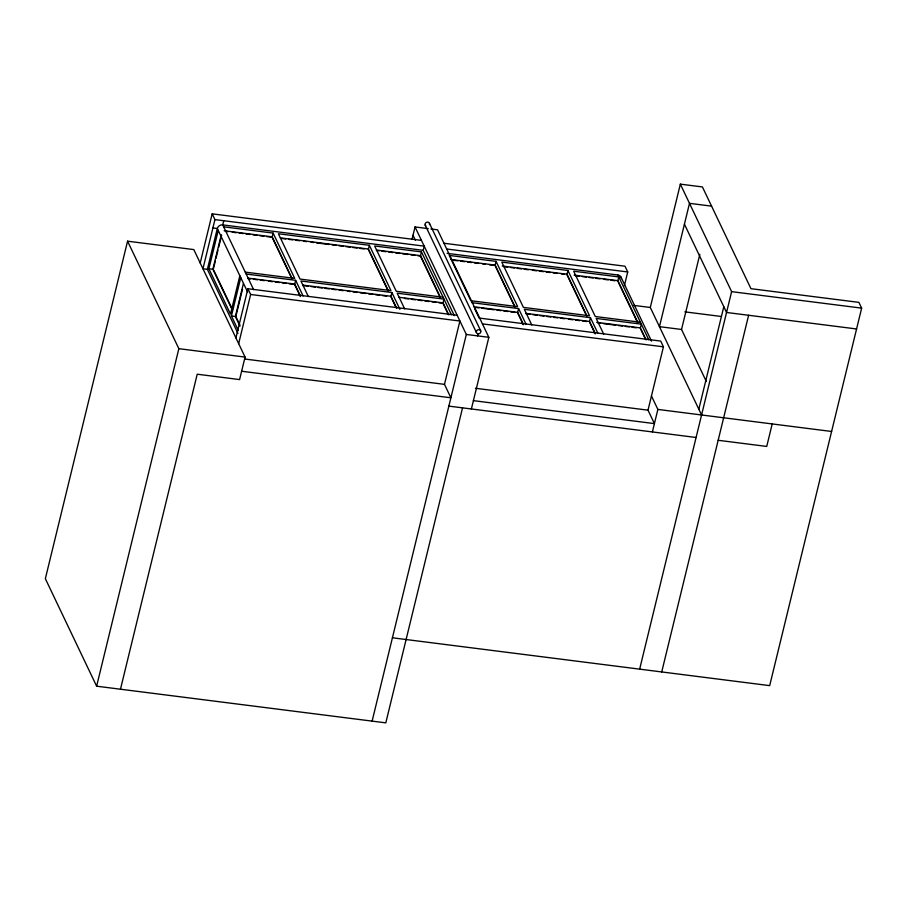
<?xml version="1.0" encoding="UTF-8"?>
<svg xmlns="http://www.w3.org/2000/svg" width="907" height="907" viewBox="0 0 907 907"><rect width="100%" height="100%" fill="white"/><g stroke="black" fill="none" stroke-linecap="round" stroke-linejoin="round"><path stroke-width="1.36" d="M120.472 689.207L197.216 374.206L239.595 379.58L245.071 357.086L193.803 249.584L127.57 241.183L45.35 578.689L96.63 686.191L385.804 722.856L462.547 407.855M96.63 686.191L178.849 348.685L127.57 241.183M200.209 263.019L212.181 213.848L421.449 240.389M212.181 213.848L214.936 219.607L202.953 268.778L207.374 269.334L237.94 333.425M207.374 269.334L217.317 228.507A4.626 4.104 -25.5 0 1 222.748 224.891L423.184 250.321L454.35 315.659M239.845 275.728L230.503 314.06L208.893 268.755L218.236 230.423M223.768 220.73L222.748 224.891L253.643 289.684M221.206 235.038L212.873 269.266L232.079 309.536M215.31 261.103L213.304 269.311L208.893 268.755M215.979 258.359L217.975 250.151M218.644 247.407L221.648 235.094M238.303 330.42L231.421 315.976L240.763 277.644M243.393 283.63L235.389 316.486L239.981 326.112M239.856 324.967L235.831 316.543L242.509 289.163M235.922 337.892L247.894 288.721L457.162 315.262M238.666 343.651L250.638 294.48L247.894 288.721M291.907 278.778L272.1 237.249L273.109 233.088L223.666 226.818M246.194 274.039L295.637 280.308L294.616 284.481L300.353 296.51M368.344 249.459L369.353 245.298L278.404 233.757L300.013 279.061L390.962 290.603L369.353 245.298M308.391 296.623L300.931 280.989L391.881 292.519L390.86 296.68L396.03 307.507M412.005 239.414L415.043 226.954L428.285 228.632M440.246 297.598L420.44 256.069L421.449 251.897L374.648 245.967L396.257 291.272L443.058 297.201M423.184 250.321L424.204 246.148L214.936 219.607M448.126 314.117L442.956 303.289L443.977 299.129L397.175 293.188L404.635 308.833M241.625 371.246L450.892 397.788L444.475 384.353L459.906 321.021L250.638 294.48M372.119 721.122L466.323 334.456L415.043 226.954M477.581 335.885L478.08 333.799A2.313 2.052 -25.5 0 0 480.755 330.919L429.476 223.417M496.061 261.363L517.67 306.668L470.869 300.727L449.26 255.423L496.061 261.363L495.052 265.524L514.859 307.054M471.379 408.978L488.839 337.313L437.559 229.811L430.938 228.972M471.787 302.655L518.589 308.584L517.568 312.756L523.305 324.785M567.941 270.479L589.55 315.783L523.407 307.394L501.798 262.089L567.941 270.479L566.92 274.64L586.727 316.169M589.448 321.872L590.457 317.699L524.325 309.31L531.785 324.955M617.78 281.091L618.801 276.93L573.678 271.204L595.287 316.509L640.41 322.234M624.401 285.614L627.723 271.964L624.98 266.204L443.965 243.246M640.308 328.323L641.317 324.15L596.205 318.425L603.665 334.071M701.576 414.975L650.296 307.473L680.341 184.144L702.415 186.933L750.951 288.687L858.906 302.371L861.65 308.131L769.68 685.635L392.414 637.791M473.409 400.645L654.412 423.603L648.006 410.168L663.436 346.825L660.693 341.066L479.678 318.119M652.382 431.936L657.87 409.431L651.453 395.996M706.36 381.541L681.531 329.468L699.841 254.3M698.832 409.216L723.797 306.713M639.65 669.151L731.62 291.646L680.341 184.144M661.725 671.951L748.626 315.273M772.208 423.932L766.732 446.437L718.163 440.28M711.576 206.138L689.501 203.338L659.457 326.667L681.531 329.468M446.72 249.006L627.723 271.964M447.094 253.348L617.882 275.002A4.626 4.104 -25.5 0 1 621.397 278.642M731.62 291.646L861.65 308.131M212.907 227.94L217.317 228.507L247.645 292.088M224.12 230.741L272.202 236.84L292.009 278.37M280.297 237.861L368.446 249.04L388.253 290.569M376.496 250.06L420.542 255.649L440.349 297.179M451.108 259.527L495.154 265.116L514.961 306.645M502.263 266.012L567.022 274.231L586.829 315.761M574.131 275.127L617.882 280.671L637.689 322.212M225.401 231.33L228.145 231.682M232.26 232.203L236.387 232.725M239.131 233.076L243.246 233.598M246.001 233.949L250.117 234.471M252.86 234.811L256.987 235.332M259.731 235.684L263.858 236.205M266.601 236.557L272.1 237.249M281.589 238.462L285.784 238.995M288.585 239.346L292.78 239.879M295.58 240.23L299.775 240.763M303.981 241.296L306.781 241.647M310.976 242.18L313.777 242.543M316.566 242.895L329.162 244.493M331.962 244.845L336.157 245.378M338.957 245.729L343.152 246.262M345.952 246.625L350.147 247.157M352.948 247.509L357.143 248.042M359.943 248.393L364.138 248.926M376.394 250.479L379.149 250.831M381.892 251.182L386.031 251.704M388.774 252.055L392.912 252.577M395.656 252.928L399.794 253.45M402.538 253.801L408.048 254.493M410.803 254.844L414.93 255.366M417.685 255.717L420.44 256.069M452.378 260.116L457.888 260.819M460.643 261.159L464.769 261.692M467.524 262.032L471.651 262.565M474.406 262.905L478.533 263.438M482.66 263.96L485.415 264.311M489.542 264.833L493.669 265.354M503.544 266.601L507.671 267.134M510.437 267.474L514.564 268.007M517.319 268.359L521.457 268.88M524.212 269.232L528.339 269.753M532.477 270.275L536.615 270.796M539.37 271.148L543.497 271.669M546.252 272.021L550.39 272.542M553.145 272.894L557.272 273.415M561.41 273.948L564.165 274.299M575.401 275.717L579.494 276.238M582.237 276.59L586.33 277.1M589.074 277.451L593.167 277.973M595.91 278.324L600.003 278.834M604.107 279.356L608.212 279.878M610.944 280.229L615.048 280.751M856.571 328.969L726.552 312.473L684.422 224.165M633.902 305.398L650.296 307.473M684.864 311.861L720.94 316.43M245.275 272.123L294.718 278.392L273.109 233.088M248.019 278.143L294.718 284.061L300.455 296.09M302.813 285.093L390.962 296.272L396.699 308.301M399.012 297.292L443.058 302.87L448.795 314.899M473.624 306.747L517.67 312.337L523.407 324.366M526.173 313.414L589.55 321.452L595.287 333.481M596.659 322.348L640.41 327.903L646.147 339.932M247.917 278.551L250.672 278.903M253.416 279.254L257.531 279.775M260.286 280.127L264.402 280.648M268.529 281.17L272.644 281.692M275.388 282.043L279.515 282.565M282.258 282.916L286.374 283.438M289.129 283.778L293.244 284.299M302.711 285.501L308.312 286.215M311.112 286.567L315.307 287.1M318.108 287.462L322.302 287.984M325.103 288.347L329.298 288.88M332.098 289.231L336.293 289.764M339.093 290.115L343.288 290.648M347.494 291.181L350.283 291.544M353.084 291.895L357.29 292.428M360.079 292.78L365.68 293.494M368.48 293.845L372.675 294.378M375.475 294.73L379.67 295.263M382.471 295.614L386.665 296.147M404.42 298.403L408.547 298.925M411.302 299.276L415.429 299.798M418.184 300.149L422.311 300.671M425.066 301.022L429.192 301.543M431.947 301.895L436.074 302.416M438.829 302.768L442.956 303.289M476.277 307.518L479.032 307.87M481.787 308.21L494.179 309.786M496.923 310.137L501.061 310.659M503.804 311.01L507.943 311.532M510.686 311.883L514.825 312.405M526.071 313.833L530.198 314.355M532.953 314.706L537.091 315.228M539.846 315.579L543.985 316.101M546.74 316.452L550.866 316.974M553.621 317.325L557.76 317.847M560.515 318.198L564.642 318.72M568.78 319.253L572.918 319.774M575.673 320.126L579.8 320.647M582.555 320.999L586.693 321.52M597.917 322.949L600.661 323.289M603.393 323.64L615.694 325.194M618.427 325.545L622.531 326.067M625.263 326.407L629.367 326.928M632.1 327.28L636.204 327.801M482.422 323.878L663.436 346.825M466.323 334.456L488.839 337.313M231.421 315.976L235.831 316.543M178.849 348.685L245.071 357.086M657.87 409.431L831.606 431.471M245.049 359.059L444.475 384.353M475.415 388.275L648.006 410.168M448.863 406.121L696.088 437.48M620.989 277.077L651.555 341.168M617.882 275.002L648.777 339.796M618.381 282.349L637.587 322.62M640.875 329.524L645.467 339.15M590.457 317.699L597.917 333.345M590.026 323.073L595.185 333.901M518.589 308.584L526.049 324.23M474.656 308.663L479.247 318.289M425.145 225.015L476.424 332.518M421.449 251.897L451.437 314.763M413.014 235.287L415.338 240.174M391.881 292.519L399.919 309.355M368.945 250.717L388.151 290.988M295.637 280.308L303.097 295.954M213.905 270.569L232.521 309.593M478.08 333.799A2.313 2.052 -25.5 0 1 476.935 330.431A2.313 2.052 -25.5 0 1 480.755 330.919M425.768 225.877A2.313 2.052 -25.5 0 1 426.653 222.272A2.313 2.052 -25.5 0 1 429.521 224.494"/></g></svg>
